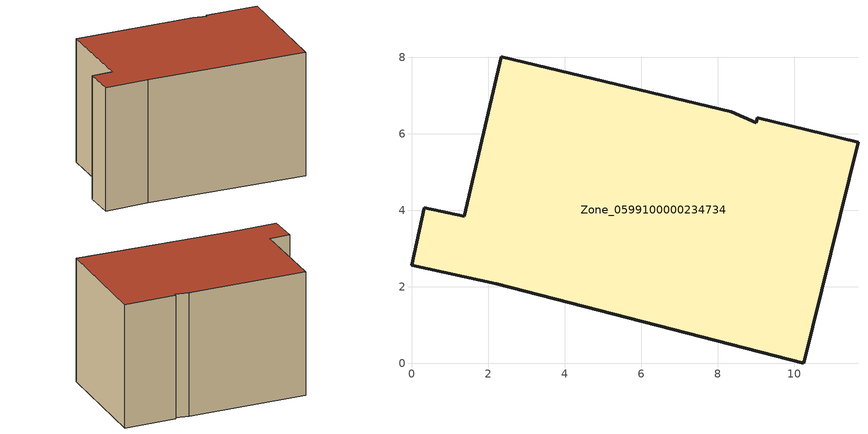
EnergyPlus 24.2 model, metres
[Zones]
Zone_0599100000234734
 floor ground (C_G): 8.35,6.58 9.01,6.29 9.04,6.41 11.67,5.78 10.25,0 2.21,2.08 0,2.56 0.33,4.07 1.38,3.84 2.35,8.01 z1.35
 wall outside (C_F): 10.25,0 11.67,5.78 9.04,6.41 9.01,6.29 8.35,6.58 2.35,8.01 1.38,3.84 0.33,4.07 0,2.56 2.21,2.08 10.25,0 z1.35:7.93
 roof outside (C_R): 9.01,6.29 8.35,6.58 2.35,8.01 1.38,3.84 0.33,4.07 0,2.56 2.21,2.08 10.25,0 11.67,5.78 9.04,6.41 z7.93
[BUILDING]
Pand.0599100000234734: North Axis=0; Terrain=City; Loads Convergence Tolerance Value=0.04; Temperature Convergence Tolerance Value=0.4; Solar Distribution=FullExterior; Maximum Number of Warmup Days=25; Minimum Number of Warmup Days=1
[Site:Location]
Rotterdam.The.Hague.AP_ZH_NLD Design_Conditions: Latitude=51.96; Longitude=4.45; Time Zone=1; Elevation=-4.5
[SITE:GROUNDTEMPERATURE:BUILDINGSURFACE]
18, 18, 18, 18, 18, 18, 18, 18, 18, 18, 18, 18
[MATERIAL] Thermal Absorptance=0.9; Solar Absorptance=0.7; Visible Absorptance=0.7
Name | Roughness | Thickness | Conductivity | Density | Specific Heat
G.TC.1946 | MediumSmooth | 0.15 | 1 | 540 | 1210
F.TC.1946 | Rough | 0.3 | 0.857143 | 1920 | 840
R.TC.1946 | MediumRough | 0.2 | 0.909091 | 1500 | 1000
[CONSTRUCTION]
C_G: G.TC.1946
C_F: F.TC.1946
C_R: R.TC.1946
[ZONE]
Zone_0599100000234734: Type=1; Multiplier=1; Ceiling Height=Autocalculate; Volume=Autocalculate; Floor Area=autocalculate; Part of Total Floor Area=Yes
[ZONEINFILTRATION:DESIGNFLOWRATE]
Infil_Zone_0599100000234734: Zone or ZoneList or Space or SpaceList=Zone_0599100000234734; Schedule=AlwaysOn; Design Flow Rate Calculation Method=Flow/Area; Flow Rate per Floor Area=0.003; Constant Term Coefficient=1; Temperature Term Coefficient=0; Velocity Term Coefficient=0; Velocity Squared Term Coefficient=0
[HVACTEMPLATE:ZONE:IDEALLOADSAIRSYSTEM]
Zone_0599100000234734: Maximum Heating Supply Air Temperature=50; Minimum Cooling Supply Air Temperature=13; Maximum Heating Supply Air Humidity Ratio=0.0156; Minimum Cooling Supply Air Humidity Ratio=0.0077; Heating Limit=NoLimit; Cooling Limit=NoLimit; Dehumidification Control Type=ConstantSensibleHeatRatio; Cooling Sensible Heat Ratio=0.7; Dehumidification Setpoint=60; Humidification Control Type=None; Humidification Setpoint=30; Outdoor Air Method=None; Outdoor Air Flow Rate per Person=0.00944; Outdoor Air Flow Rate per Zone Floor Area=0; Outdoor Air Flow Rate per Zone=0; Demand Controlled Ventilation Type=None; Outdoor Air Economizer Type=NoEconomizer; Heat Recovery Type=None; Sensible Heat Recovery Effectiveness=0.7; Latent Heat Recovery Effectiveness=0.65
[ZONECONTROL:THERMOSTAT]
ThermostatControl_Zone_0599100000234734: Zone or ZoneList=Zone_0599100000234734; Control Type Schedule=DualSetpointControlType; Control 1=Thermostat_Zone_0599100000234734; Temperature Difference Between Cutout And Setpoint=0
[THERMOSTATSETPOINT:DUALSETPOINT]
Thermostat_Zone_0599100000234734: Heating Setpoint Temperature Schedule=HeatingSetpoint_Zone_0599100000234734; Cooling Setpoint Temperature Schedule=CoolingSetpoint_Zone_0599100000234734
[SCHEDULE:COMPACT]
HeatingSetpoint_Zone_0599100000234734: Through: 12/31, For: AllDays, Until: 24:00, 21
CoolingSetpoint_Zone_0599100000234734: Through: 12/31, For: AllDays, Until: 24:00, 24
DualSetpointControlType: Through: 12/31, For: AllDays, Until: 24:00, 4
AlwaysOn: Through: 12/31, For: AllDays, Until: 24:00, 1
